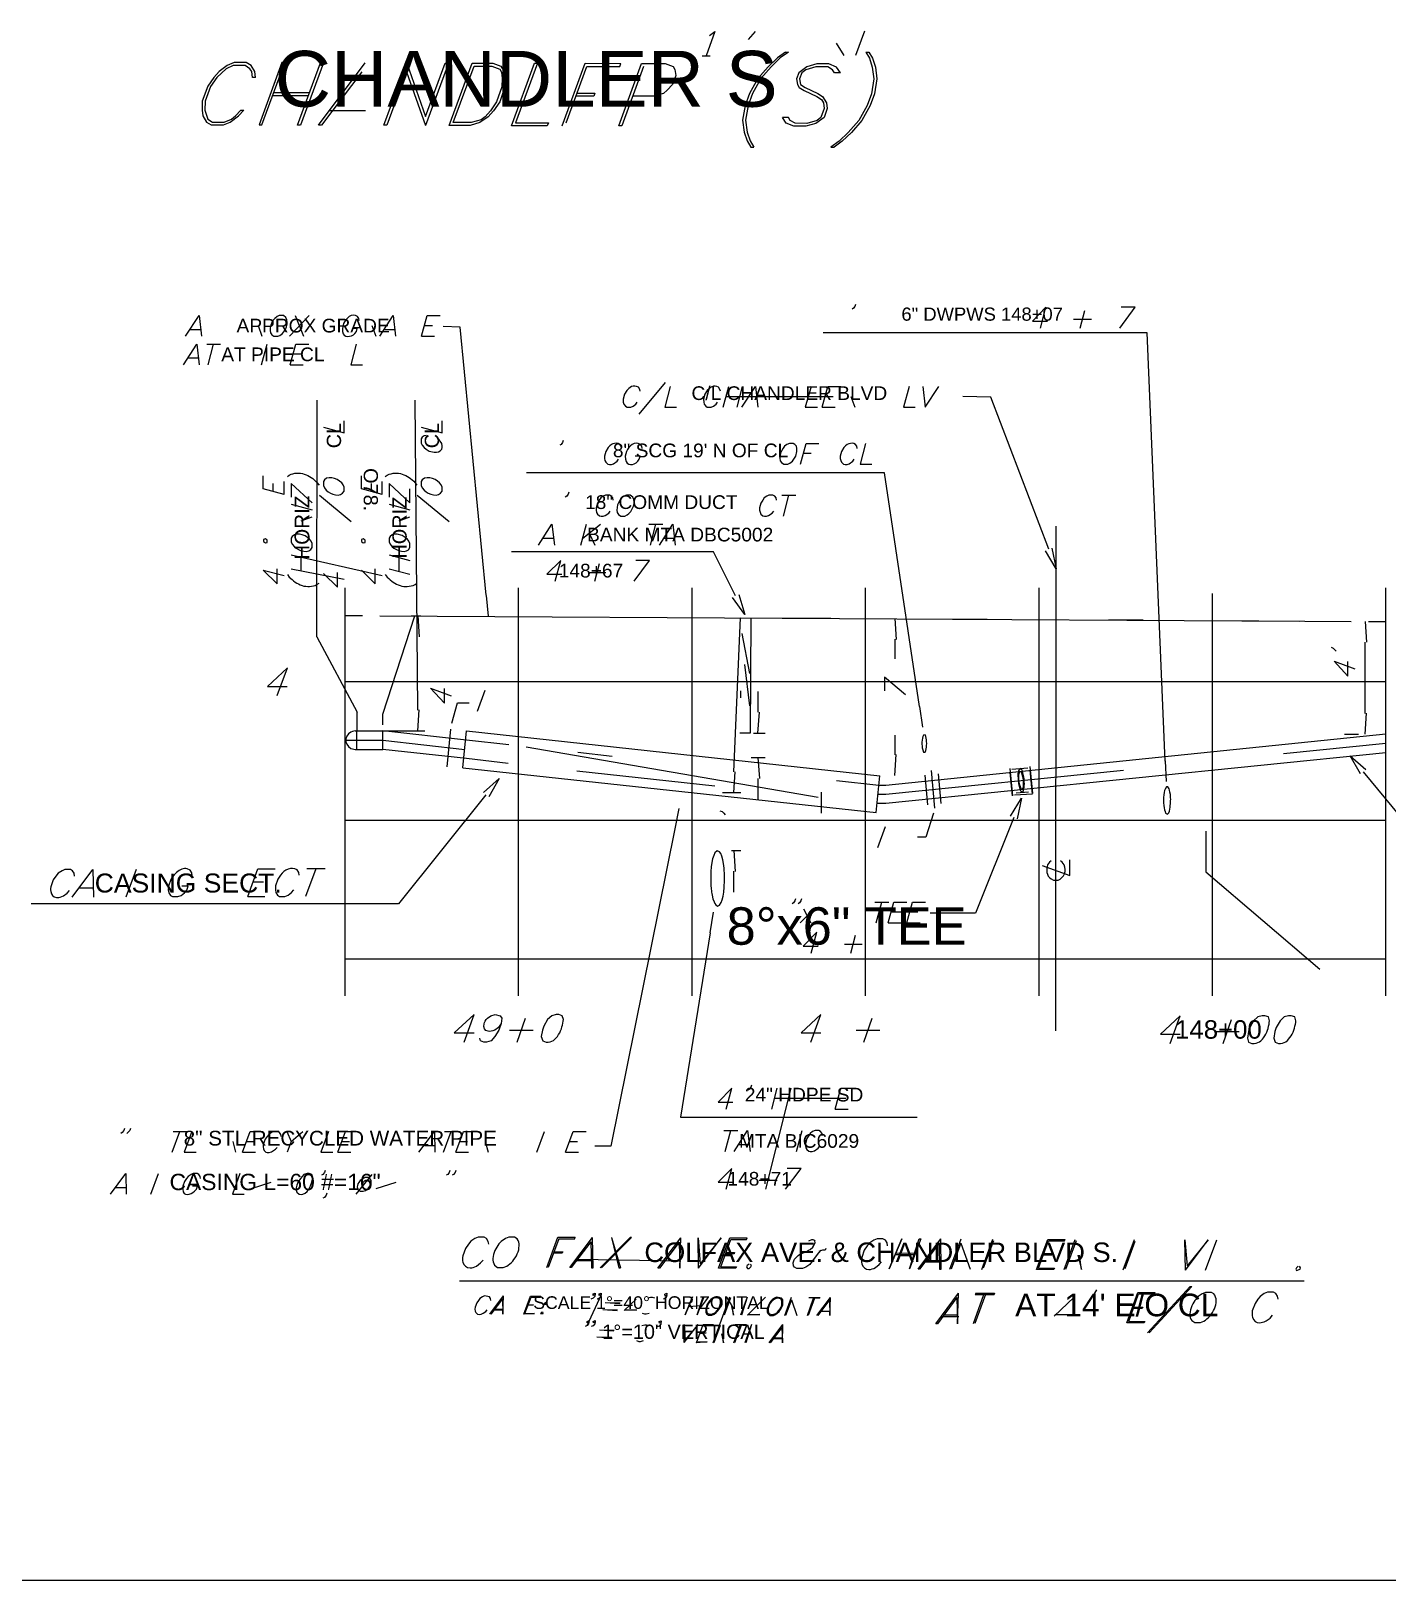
# Model space of a CAD drawing. Header units: feet. Extents: x 13 to 426, y 12 to 285.
# Drawn here: x 181.8 to 279.5, y 12.1 to 123.8 of the extents above; entities that cross this region are included whole.
import ezdxf
from ezdxf.enums import TextEntityAlignment as Align

# ---------------------------------------------------------------- set-up
doc = ezdxf.new("R2010")
doc.units = ezdxf.units.FT
doc.layers.add('ANOTACION', color=8, linetype='CONTINUOUS')
doc.layers.add('EJE_VIA', color=7, linetype='CONTINUOUS')
doc.styles.add('CAD_TEXT', font='Arial')

msp = doc.modelspace()

# ---------------------------------------------------------------- linework, layer by layer
at = {"layer": 'EJE_VIA'}
for p, q in [((233.5, 123.18), (234, 123.77)), ((239.82, 122.92), (240.37, 122.03)), ((241.25, 122.05), (241.88, 123.8)), ((230.17, 122), (230.75, 122)), ((202.5, 117), (205.87, 121.5)), ((207.22, 117), (208.87, 121.48)), ((208.85, 120.85), (210.22, 116.98)), ((211.93, 116.98), (213.58, 121.48)), ((212.22, 117.2), (213.72, 121.27)), ((220.07, 116.97), (221.72, 121.47)), ((220.37, 117.18), (221.85, 121.25)), ((221.72, 121.47), (224.3, 121.45)), ((224.15, 116.95), (225.8, 121.45)), ((199.22, 119.15), (201.78, 119.15)), ((199.3, 119.37), (201.87, 119.37)), ((203.32, 118.07), (205.9, 118.07)), ((200.43, 101.78), (201.83, 103.28)), ((200.83, 103.28), (201.43, 101.78)), ((254.55, 102.37), (254.95, 103.87)), ((256.93, 103.02), (258.23, 103.02)), ((257.42, 102.37), (257.75, 103.65)), ((193.28, 102.28), (194, 102.28)), ((198.15, 102.57), (198.43, 101.78)), ((206.35, 102.57), (206.65, 101.78)), ((207.28, 102.28), (208, 102.28)), ((209.93, 101.78), (210.87, 101.78)), ((210.15, 102.57), (210.72, 102.57)), ((194.45, 101.22), (195.45, 101.22)), ((194.55, 99.72), (194.95, 101.22)), ((198.4, 99.72), (198.8, 101.22)), ((193.1, 100.22), (193.82, 100.22)), ((200.47, 99.72), (201.4, 99.72)), ((200.68, 100.52), (201.25, 100.52)), ((225.62, 96.17), (227.52, 98.45)), ((231.68, 96.67), (232.08, 98.17)), ((231.88, 97.45), (239.6, 97.45)), ((232.68, 96.67), (233.08, 98.17)), ((240.88, 97.45), (241.18, 96.67)), ((202.38, 80.1), (202.42, 97.17)), ((209.68, 74.82), (209.47, 97.17)), ((238.82, 96.67), (239.75, 96.67)), ((237.47, 93.35), (238.03, 93.35)), ((199.25, 90.58), (199.25, 91.17)), ((200.03, 90.38), (200.03, 91.3)), ((206.32, 90.58), (206.32, 91.17)), ((207.1, 90.38), (207.1, 91.3)), ((209.1, 89.77), (209.1, 90.77)), ((200.55, 89.67), (202.05, 89.27)), ((202.57, 90.32), (204.87, 88.42)), ((207.6, 89.67), (209.1, 89.27)), ((209.63, 90.32), (211.92, 88.42)), ((235.92, 90.32), (236.92, 90.32)), ((236.02, 88.82), (236.42, 90.32)), ((201.27, 88.47), (202.05, 88.77)), ((208.32, 88.47), (209.1, 88.77)), ((218.72, 87.22), (219.43, 87.22)), ((221.43, 86.72), (221.83, 88.22)), ((221.57, 87.22), (222.83, 88.22)), ((222.03, 87.58), (222.43, 86.72)), ((226.33, 88.22), (227.33, 88.22)), ((226.43, 86.72), (226.83, 88.22)), ((227.43, 87.22), (228.15, 87.22)), ((255.67, 51.68), (255.68, 88.08)), ((198.53, 84.92), (200.03, 84.52)), ((200.55, 86.02), (207.1, 84.52)), ((200.55, 85.02), (204.37, 84.27)), ((201.27, 84.83), (201.27, 85.83)), ((207.6, 86.02), (209.1, 85.62)), ((207.6, 85.02), (209.1, 84.62)), ((208.32, 84.83), (208.32, 85.83)), ((219.57, 84.12), (219.97, 85.62)), ((222.42, 84.12), (222.77, 85.4)), ((221.95, 84.75), (223.23, 84.75)), ((204.43, 54.22), (204.43, 83.63)), ((214.6, 83.09), (214.75, 81.6)), ((216.93, 54.22), (216.93, 83.63)), ((229.45, 54.22), (229.45, 83.63)), ((241.95, 54.22), (241.95, 83.63)), ((254.45, 54.22), (254.45, 83.63)), ((266.95, 54.22), (266.95, 83.22)), ((279.45, 54.22), (279.45, 83.63)), ((204.43, 81.65), (205.68, 81.65)), ((206.93, 81.63), (273.2, 81.23)), ((209.18, 81.62), (209.88, 81.62)), ((209.68, 81.62), (209.77, 80.11)), ((232.45, 70.37), (232.92, 81.48)), ((232.92, 81.48), (239.45, 81.45)), ((244.06, 81.43), (244.15, 79.92)), ((248.2, 81.38), (250.7, 81.38)), ((259.45, 81.32), (261.95, 81.32)), ((266.95, 81.28), (276.95, 81.22)), ((277.96, 81.22), (278.05, 79.71)), ((278.2, 81.22), (279.45, 81.2)), ((278.47, 81.22), (279.47, 81.22)), ((202.38, 80.1), (205.3, 74.68)), ((233.02, 80.35), (233.57, 77.45)), ((244.07, 78.52), (244.07, 79.93)), ((277.97, 74.58), (277.97, 79.72)), ((275.72, 78.35), (277.22, 77.8)), ((199.53, 75.87), (200.27, 77.87)), ((233.22, 78.1), (233.57, 75.13)), ((204.43, 76.88), (279.45, 76.88)), ((210.58, 76.4), (212.08, 75.85)), ((213.98, 74.75), (214.53, 76.25)), ((232.95, 75.7), (232.95, 76.2)), ((234.2, 74.67), (234.2, 76.17)), ((245.83, 75.08), (246.05, 73.58)), ((205.28, 71.98), (205.3, 74.68)), ((209.68, 73.32), (209.77, 74.83)), ((234.19, 73.17), (234.29, 74.68)), ((277.96, 73.08), (278.05, 74.59)), ((204.48, 72.65), (207.15, 72.65)), ((205.15, 73.32), (210.18, 73.32)), ((207.15, 71.98), (207.15, 73.32)), ((207.15, 72.65), (213.05, 71.98)), ((211.78, 70.72), (212.05, 73.45)), ((212.92, 70.67), (213.18, 73.32)), ((213.18, 73.32), (242.97, 70.07)), ((233.87, 73.17), (234.7, 73.17)), ((243.4, 69.42), (279.45, 73.1)), ((244.07, 71.6), (244.07, 73.02)), ((276.47, 73.08), (277.47, 73.08)), ((205.15, 71.98), (207.15, 71.98)), ((217.47, 72.18), (238.53, 68.55)), ((221.2, 71.78), (223.68, 71.5)), ((243.4, 68.1), (279.45, 71.77)), ((244.06, 70.1), (244.15, 71.61)), ((272.08, 71.68), (279.45, 72.43)), ((212.92, 70.67), (242.7, 67.43)), ((221.13, 70.45), (231.08, 69.37)), ((233.7, 71.4), (234.7, 71.4)), ((234.19, 71.4), (234.29, 69.89)), ((243.4, 68.77), (260.53, 70.5)), ((246.67, 70.47), (246.92, 67.75)), ((252.35, 70.62), (252.53, 68.65)), ((252.48, 70.57), (253.65, 70.67)), ((253.78, 70.75), (253.97, 68.8)), ((263.55, 71.16), (263.62, 69.67)), ((232.44, 68.87), (232.54, 70.38)), ((234.2, 68.4), (234.2, 69.9)), ((239.85, 69.75), (242.9, 69.42)), ((242.7, 67.43), (242.97, 70.07)), ((242.9, 69.42), (243.4, 69.42)), ((246.22, 70.13), (246.4, 68)), ((247.17, 70.22), (247.37, 68.08)), ((231.63, 68.87), (232.95, 68.87)), ((238.77, 67.4), (238.77, 68.9)), ((242.83, 68.75), (243.38, 68.77)), ((252.67, 68.72), (253.97, 68.78)), ((252.8, 68.85), (253.68, 68.93)), ((228.21, 66.26), (228.5, 67.73)), ((242.77, 68.1), (243.4, 68.1)), ((204.43, 66.88), (279.45, 66.88)), ((242.83, 64.92), (243.38, 66.42)), ((232.28, 64.7), (232.95, 64.7)), ((232.44, 64.7), (232.54, 63.19)), ((188.65, 61.35), (189.38, 63.35)), ((201.6, 61.4), (202.33, 63.4)), ((201.67, 63.4), (203, 63.4)), ((232.45, 61.7), (232.45, 63.2)), ((185.28, 62), (186.23, 62)), ((197.8, 62.43), (198.55, 62.43)), ((197.42, 61.38), (198.65, 61.38)), ((237.22, 59.48), (238.27, 60.48)), ((237.48, 60.48), (238, 59.48)), ((242.62, 60.98), (243.62, 60.98)), ((242.72, 59.48), (243.12, 60.98)), ((230.75, 58.77), (230.98, 60.25)), ((243.58, 59.48), (245.87, 59.48)), ((243.78, 60.27), (245.72, 60.27)), ((238.03, 57.3), (238.43, 58.8)), ((240.88, 57.3), (241.23, 58.58)), ((240.42, 57.95), (241.7, 57.95)), ((204.43, 56.88), (279.45, 56.88)), ((213, 50.88), (213.73, 52.88)), ((216.82, 50.88), (217.43, 52.6)), ((238, 50.88), (238.73, 52.88)), ((241.82, 50.88), (242.43, 52.6)), ((263.9, 50.78), (264.63, 52.78)), ((216.27, 51.73), (217.98, 51.73)), ((241.27, 51.73), (242.98, 51.73)), ((267.17, 51.65), (268.88, 51.65)), ((267.72, 50.78), (268.33, 52.5)), ((231.9, 46.05), (232.3, 47.55)), ((234.75, 40.27), (236.58, 47.55)), ((235.18, 46.05), (235.58, 47.55)), ((235.4, 46.83), (240.53, 46.83)), ((239.75, 46.05), (240.68, 46.05)), ((191.97, 42.93), (192.52, 44.43)), ((192.02, 44.43), (193.02, 44.43)), ((196.33, 43.72), (196.53, 42.93)), ((197.33, 43.72), (197.9, 43.72)), ((200.53, 43.72), (201.37, 44.43)), ((204.18, 43.72), (204.75, 43.72)), ((211.53, 42.93), (212.08, 44.43)), ((211.58, 44.43), (212.58, 44.43)), ((212.68, 43.72), (213.25, 43.72)), ((214.53, 43.72), (214.75, 42.93)), ((218.25, 42.93), (218.8, 44.43)), ((220.62, 43.72), (221.18, 43.72)), ((231.73, 44.5), (232.73, 44.5)), ((231.83, 43), (232.23, 44.5)), ((236.97, 43), (237.37, 44.5)), ((197.03, 42.93), (197.97, 42.93)), ((203.9, 42.93), (204.83, 42.93)), ((210.15, 43.43), (210.87, 43.43)), ((212.4, 42.93), (213.32, 42.93)), ((220.32, 42.93), (221.25, 42.93)), ((232.82, 43.5), (233.53, 43.5)), ((190.43, 39.9), (190.98, 41.4)), ((231.9, 40.27), (232.3, 41.77)), ((187.9, 40.4), (188.62, 40.4)), ((197.67, 40.33), (199.1, 40.77)), ((205.22, 39.9), (206.38, 41.33)), ((206.67, 40.33), (208.1, 40.77)), ((234.28, 40.92), (235.57, 40.92)), ((218.97, 34.62), (219.77, 36.8)), ((219.83, 36.7), (219.07, 34.62)), ((219.77, 36.8), (221.02, 36.8)), ((220.63, 34.62), (222.27, 36.78)), ((225.08, 36.78), (222.92, 34.6)), ((223.62, 36.78), (224.27, 34.6)), ((226.98, 34.58), (228.62, 36.77)), ((229.9, 34.57), (231.53, 36.75)), ((231.53, 36.75), (230.02, 34.88)), ((231.35, 34.57), (232.17, 36.75)), ((231.5, 34.67), (232.23, 36.65)), ((232.17, 36.75), (233.42, 36.75)), ((245.73, 34.5), (247.37, 36.68)), ((248.02, 34.5), (248.83, 36.68)), ((248.82, 36.37), (248.12, 34.5)), ((248.82, 36.37), (249.48, 34.5)), ((250.32, 34.48), (251.12, 36.67)), ((250.45, 34.6), (251.18, 36.57)), ((254.27, 34.47), (255.08, 36.65)), ((254.42, 34.58), (255.13, 36.55)), ((255.08, 36.65), (256.33, 36.65)), ((256.25, 34.47), (257.05, 36.65)), ((257.12, 36.55), (256.35, 34.47)), ((260.52, 34.45), (261.32, 36.63)), ((260.67, 34.55), (261.38, 36.53)), ((265, 34.43), (266.63, 36.62)), ((266.63, 36.62), (265.12, 34.75)), ((266.45, 34.42), (267.27, 36.62)), ((221.03, 35.13), (222.28, 35.12)), ((221.17, 35.23), (228.63, 35.1)), ((244.13, 35.55), (245.38, 35.55)), ((244.17, 35.67), (245.42, 35.65)), ((246.13, 35.03), (247.38, 35.02)), ((246.27, 35.13), (247.32, 35.13)), ((212.67, 33.67), (273.57, 33.67)), ((214.87, 31.25), (215.85, 32.57)), ((217.3, 31.25), (217.78, 32.55)), ((217.38, 31.3), (217.83, 32.48)), ((217.78, 32.55), (218.53, 32.55)), ((217.83, 32.48), (218.52, 32.48)), ((221.88, 30.43), (222.9, 32.67)), ((230.95, 29.2), (232.17, 32.5)), ((232.2, 32.43), (231.75, 31.18)), ((233.42, 32.48), (232.93, 31.18)), ((233.42, 32.48), (233, 31.18)), ((233.43, 31.18), (234.73, 32.48)), ((236.12, 31.17), (236.6, 32.48)), ((237.75, 31.17), (238.2, 32.42)), ((238.27, 32.42), (237.8, 31.17)), ((237.85, 32.47), (238.67, 32.47)), ((237.85, 32.47), (238.63, 32.4)), ((238.43, 31.15), (239.42, 32.47)), ((247.02, 30.57), (248.65, 32.77)), ((249.73, 30.58), (250.48, 32.67)), ((250.58, 32.67), (249.83, 30.58)), ((255.55, 31.12), (256.97, 32.48)), ((258.37, 32.6), (258.62, 33.02)), ((260.77, 30.62), (261.57, 32.82)), ((260.92, 30.73), (261.63, 32.72)), ((261.57, 32.82), (262.82, 32.82)), ((265.35, 33.25), (262.28, 29.9)), ((215.78, 32.37), (214.93, 31.25)), ((215.1, 31.57), (215.85, 31.57)), ((215.2, 31.63), (215.82, 31.62)), ((223, 31.6), (224.07, 31.58)), ((223, 31.6), (224.05, 31.53)), ((223.18, 32.1), (224.25, 32.08)), ((223.18, 32.1), (224.23, 32.03)), ((224.55, 31.53), (225.4, 32.33)), ((224.57, 31.58), (225.45, 31.58)), ((229.22, 31.82), (230, 31.88)), ((236.6, 32.28), (236.18, 31.17)), ((236.6, 32.28), (237, 31.17)), ((239.35, 32.28), (238.5, 31.15)), ((238.67, 31.47), (239.42, 31.47)), ((228.88, 29.22), (229.87, 30.52)), ((229.87, 30.52), (228.95, 29.4)), ((229.75, 29.2), (230.23, 30.52)), ((230.23, 30.52), (230.98, 30.52)), ((230.28, 30.45), (230.97, 30.45)), ((231.47, 30.45), (231, 29.2)), ((232.45, 29.2), (232.9, 30.45)), ((232.97, 30.45), (232.5, 29.2)), ((232.55, 30.52), (233.37, 30.5)), ((232.55, 30.52), (233.35, 30.45)), ((233.73, 30.5), (233.25, 29.2)), ((233.73, 30.5), (233.32, 29.2)), ((235, 29.18), (235.98, 30.5)), ((235.92, 30.3), (235.07, 29.18)), ((247.42, 31.08), (248.67, 31.1)), ((247.57, 31.2), (248.6, 31.2)), ((222.58, 29.62), (223.65, 29.6)), ((222.58, 29.62), (223.62, 29.55)), ((222.77, 30.12), (223.83, 30.1)), ((222.77, 30.12), (223.8, 30.05)), ((235.25, 29.5), (236, 29.5)), ((235.33, 29.57), (235.95, 29.55)), ((12.6, 12.08), (426.22, 12.08))]:
    msp.add_line(p, q, dxfattribs=at)
for points in [[(230.7, 123.47), (231.08, 123.77), (230.45, 122)], [(236.18, 122.28), (235.6, 121.87), (234.93, 121.22), (234.18, 120.37), (233.58, 119.3), (233.27, 118.43), (233.08, 117.37), (233.2, 116.5), (233.4, 115.87), (233.67, 115.43), (233.88, 115.43)], [(236.18, 122.28), (236.4, 122.28), (235.8, 121.87), (235.15, 121.22), (234.4, 120.37), (233.8, 119.3), (233.48, 118.43), (233.3, 117.37), (233.42, 116.5), (233.62, 115.87), (233.88, 115.43)], [(241.97, 122.27), (242.23, 121.85), (242.43, 121.2), (242.55, 120.35), (242.37, 119.27), (242.05, 118.42), (241.45, 117.35), (240.7, 116.48), (240.03, 115.85), (239.45, 115.42), (239.67, 115.42)], [(241.97, 122.27), (242.18, 122.27), (242.45, 121.85), (242.65, 121.2), (242.75, 120.35), (242.58, 119.27), (242.27, 118.42), (241.67, 117.35), (240.92, 116.48), (240.25, 115.85), (239.67, 115.42)], [(197.97, 120.45), (197.92, 120.87), (197.65, 121.3), (197.3, 121.52), (196.43, 121.52), (195.93, 121.3), (195.35, 120.88), (194.97, 120.45), (194.52, 119.82), (194.13, 118.73), (194.12, 118.1), (194.17, 117.67), (194.43, 117.23), (194.78, 117.02), (195.65, 117.02), (196.15, 117.23), (196.73, 117.67), (197.12, 118.08)], [(197.97, 120.45), (197.75, 120.45), (197.7, 120.87), (197.57, 121.08), (197.22, 121.3), (196.35, 121.3), (195.85, 121.08), (195.18, 120.45), (194.73, 119.8), (194.35, 118.73), (194.32, 118.1), (194.52, 117.45), (194.87, 117.23), (195.72, 117.23), (196.23, 117.45), (196.52, 117.67), (196.9, 118.08), (197.12, 118.08)], [(198.22, 117.02), (198.43, 117.02), (200.08, 121.52), (199.87, 121.52), (198.22, 117.02)], [(202.87, 121.5), (201.22, 117), (201, 117), (202.65, 121.5), (202.87, 121.5)], [(205.63, 120.85), (202.72, 117), (202.5, 117)], [(208.85, 120.85), (207.43, 117), (207.22, 117)], [(208.87, 121.48), (210.23, 117.63), (211.65, 121.48), (211.87, 121.48), (210.22, 116.98)], [(213.58, 121.48), (215.08, 121.48), (215.65, 121.27), (215.92, 120.83), (215.97, 120.4), (215.95, 119.77), (215.57, 118.68), (215.12, 118.05), (214.73, 117.62), (214.15, 117.2), (213.43, 116.98), (211.93, 116.98)], [(213.72, 121.27), (215, 121.27), (215.57, 121.05), (215.7, 120.83), (215.75, 120.4), (215.73, 119.77), (215.35, 118.68), (214.9, 118.05), (214.52, 117.62), (214.23, 117.4), (213.52, 117.2), (212.22, 117.2)], [(216.43, 116.97), (218.08, 121.47), (218.3, 121.47), (216.72, 117.18), (219.08, 117.18), (219, 116.97), (216.43, 116.97)], [(221.85, 121.25), (224.22, 121.25), (224.3, 121.45)], [(225.93, 121.23), (224.37, 116.95), (224.15, 116.95)], [(225.8, 121.45), (227.5, 121.45), (228.07, 121.23), (228.2, 121.02), (228.27, 120.58), (228.03, 119.95), (227.65, 119.52), (227.37, 119.3), (226.65, 119.1), (225.15, 119.1)], [(240.13, 120.78), (239.85, 121.2), (239.3, 121.42), (238.43, 121.42), (237.72, 121.22), (237.13, 120.78), (236.97, 120.35), (237.03, 119.93), (237.17, 119.72), (237.52, 119.5), (238.43, 119.07), (238.78, 118.85), (238.92, 118.63), (238.97, 118.22), (238.73, 117.57), (238.45, 117.35), (237.72, 117.13), (236.87, 117.15), (236.52, 117.35), (236.38, 117.57), (235.95, 117.57)], [(240.13, 120.78), (239.7, 120.78), (239.57, 121), (239.22, 121.22), (238.35, 121.22), (237.63, 121), (237.35, 120.78), (237.18, 120.35), (237.25, 119.93), (237.6, 119.72), (238.5, 119.28), (238.85, 119.07), (239.13, 118.63), (239.18, 118.22), (238.95, 117.57), (238.37, 117.13), (237.65, 116.93), (236.78, 116.93), (236.22, 117.15), (235.95, 117.57)], [(221.15, 119.32), (222.43, 119.32), (222.35, 119.1), (221.07, 119.1)], [(241.23, 104.08), (241.18, 103.93), (241.08, 103.8), (240.98, 103.73)], [(192.93, 101.78), (193.9, 103.28), (194.07, 101.78)], [(199.68, 103.28), (199.53, 103.2), (199.35, 103.07), (199.24, 102.94), (199.15, 102.77), (199.08, 102.59), (199.03, 102.39), (199.02, 102.2), (199.05, 102.03), (199.14, 101.88), (199.28, 101.78), (199.57, 101.78), (199.73, 101.85), (199.88, 101.95), (200.01, 102.1), (200.12, 102.27), (200.2, 102.47), (200.22, 102.57), (200.24, 102.67), (200.25, 102.77), (200.23, 102.96), (200.16, 103.13), (199.98, 103.28), (199.68, 103.28)], [(205.45, 102.92), (205.42, 103.07), (205.32, 103.2), (205.17, 103.29), (205.02, 103.31), (204.87, 103.27), (204.73, 103.2), (204.6, 103.09), (204.48, 102.96), (204.39, 102.83), (204.32, 102.7), (204.23, 102.35), (204.25, 102.13), (204.29, 101.97), (204.37, 101.86), (204.48, 101.79), (204.6, 101.77), (204.74, 101.78), (204.88, 101.82), (205.02, 101.89), (205.13, 101.98), (205.25, 102.13), (205.3, 102.35), (204.95, 102.35)], [(206.93, 101.78), (207.9, 103.28), (208.07, 101.78)], [(209.93, 101.78), (210.33, 103.28), (211.27, 103.28)], [(254.95, 103.87), (253.97, 102.87), (255.05, 102.87)], [(260.27, 102.37), (261.38, 103.87), (260.38, 103.87)], [(214.6, 83.1), (212.72, 102.45), (211.5, 102.48)], [(263.55, 71.15), (262.25, 102.03), (238.9, 102.03)], [(192.77, 99.72), (193.73, 101.22), (193.9, 99.72)], [(200.47, 99.72), (200.88, 101.22), (201.8, 101.22)], [(205.23, 101.22), (204.83, 99.72), (205.68, 99.72)], [(225.7, 97.82), (225.67, 97.95), (225.57, 98.1), (225.44, 98.16), (225.31, 98.19), (225.2, 98.18), (225.08, 98.15), (224.97, 98.09), (224.87, 98.01), (224.74, 97.87), (224.57, 97.6), (224.48, 97.25), (224.48, 97.03), (224.52, 96.88), (224.63, 96.75), (224.75, 96.67), (225.03, 96.67), (225.2, 96.75), (225.38, 96.88), (225.48, 97.03)], [(227.87, 98.17), (227.47, 96.67), (228.32, 96.67)], [(231.48, 97.82), (231.45, 97.95), (231.35, 98.1), (231.22, 98.16), (231.1, 98.19), (230.98, 98.18), (230.87, 98.14), (230.76, 98.08), (230.66, 98), (230.52, 97.87), (230.35, 97.6), (230.27, 97.25), (230.28, 97.03), (230.3, 96.88), (230.42, 96.75), (230.53, 96.67), (230.82, 96.67), (230.98, 96.75), (231.17, 96.88), (231.28, 97.03)], [(233.03, 96.67), (234.02, 98.17), (234.18, 96.67)], [(238.02, 98.17), (237.6, 96.67), (238.47, 96.67)], [(238.82, 96.67), (239.22, 98.17), (240.15, 98.17)], [(245.08, 98.17), (244.68, 96.67), (245.53, 96.67)], [(246.08, 98.17), (246.25, 96.67), (247.22, 98.17)], [(255.15, 86.42), (250.98, 97.4), (248.95, 97.45)], [(202.87, 95.23), (204.37, 94.83), (204.37, 95.68)], [(209.92, 95.23), (211.42, 94.83), (211.42, 95.68)], [(210.27, 94.63), (210.13, 94.6), (209.98, 94.5), (209.92, 94.38), (209.92, 94.08), (209.98, 93.93), (210.13, 93.75), (210.27, 93.63), (210.48, 93.5), (210.85, 93.42), (211.02, 93.42), (211.16, 93.45), (211.28, 93.51), (211.4, 93.64), (211.43, 93.75), (211.43, 93.89), (211.39, 94.05), (211.2, 94.32), (211.07, 94.43)], [(220.15, 94.27), (220.1, 94.13), (220, 93.98), (219.9, 93.92)], [(224.35, 93.7), (224.32, 93.85), (224.22, 93.98), (224.1, 94.04), (223.98, 94.07), (223.85, 94.06), (223.73, 94.03), (223.62, 93.97), (223.51, 93.89), (223.38, 93.75), (223.22, 93.48), (223.12, 93.13), (223.12, 92.97), (223.15, 92.82), (223.22, 92.7), (223.36, 92.57), (223.48, 92.53), (223.62, 92.53), (223.77, 92.59), (224.03, 92.77), (224.13, 92.92)], [(225.85, 93.7), (225.82, 93.85), (225.72, 93.98), (225.56, 94.05), (225.4, 94.07), (225.26, 94.04), (225.12, 93.97), (225, 93.87), (224.89, 93.75), (224.79, 93.62), (224.72, 93.48), (224.62, 93.13), (224.63, 92.92), (224.68, 92.75), (224.77, 92.63), (224.88, 92.56), (225, 92.53), (225.14, 92.54), (225.27, 92.59), (225.41, 92.66), (225.53, 92.77), (225.63, 92.92), (225.7, 93.13), (225.33, 93.13)], [(236.45, 94.05), (236.28, 93.98), (236.1, 93.85), (236, 93.71), (235.9, 93.54), (235.82, 93.36), (235.78, 93.17), (235.76, 92.99), (235.8, 92.81), (235.89, 92.67), (236.05, 92.55), (236.33, 92.55), (236.48, 92.63), (236.67, 92.77), (236.78, 92.92), (236.92, 93.13), (237, 93.48), (237, 93.7), (236.97, 93.85), (236.85, 93.98), (236.73, 94.05), (236.45, 94.05)], [(237.25, 92.55), (237.67, 94.05), (238.58, 94.05)], [(241.35, 93.7), (241.32, 93.85), (241.22, 93.98), (241.1, 94.04), (240.98, 94.07), (240.85, 94.06), (240.73, 94.03), (240.62, 93.97), (240.51, 93.89), (240.38, 93.75), (240.22, 93.48), (240.12, 93.13), (240.12, 92.97), (240.15, 92.82), (240.22, 92.7), (240.36, 92.57), (240.48, 92.53), (240.62, 92.53), (240.77, 92.59), (241.03, 92.77), (241.13, 92.92)], [(241.95, 94.05), (241.55, 92.55), (242.4, 92.55)], [(200.03, 90.38), (198.53, 90.78), (198.53, 91.72)], [(200.27, 91.67), (200.4, 91.77), (200.54, 91.83), (200.67, 91.87), (200.81, 91.9), (200.95, 91.92), (201.08, 91.92), (201.22, 91.9), (201.35, 91.88), (201.48, 91.84), (201.61, 91.8), (201.74, 91.74), (201.86, 91.67), (201.98, 91.6), (202.09, 91.52), (202.2, 91.43), (202.3, 91.33), (202.4, 91.23), (202.55, 91.05)], [(207.1, 90.38), (205.6, 90.78), (205.6, 91.72)], [(207.32, 91.67), (207.47, 91.77), (207.6, 91.83), (207.74, 91.87), (207.88, 91.9), (208.01, 91.92), (208.15, 91.92), (208.28, 91.9), (208.41, 91.88), (208.54, 91.84), (208.67, 91.79), (208.8, 91.74), (208.92, 91.67), (209.04, 91.6), (209.15, 91.52), (209.26, 91.43), (209.37, 91.33), (209.6, 91.05)], [(245.83, 75.07), (243.32, 91.93), (217.5, 91.93)], [(202.05, 89.77), (200.55, 91.17), (200.55, 90.17)], [(202.87, 91.02), (202.93, 90.85), (203.07, 90.68), (203.2, 90.57), (203.37, 90.47), (203.55, 90.39), (203.74, 90.34), (203.92, 90.33), (204.1, 90.37), (204.25, 90.46), (204.37, 90.62), (204.37, 90.9), (204.28, 91.07), (204.18, 91.21), (204.03, 91.34), (203.86, 91.45), (203.66, 91.53), (203.56, 91.56), (203.46, 91.58), (203.27, 91.58), (203.09, 91.54), (202.93, 91.43), (202.87, 91.3), (202.87, 91.02)], [(209.1, 89.77), (207.6, 91.17), (207.6, 90.17)], [(209.92, 91.02), (209.98, 90.85), (210.13, 90.68), (210.26, 90.57), (210.42, 90.47), (210.61, 90.39), (210.8, 90.34), (210.98, 90.33), (211.16, 90.37), (211.3, 90.46), (211.42, 90.62), (211.42, 90.9), (211.35, 91.07), (211.23, 91.21), (211.08, 91.34), (210.91, 91.45), (210.72, 91.53), (210.53, 91.58), (210.33, 91.58), (210.15, 91.54), (209.98, 91.43), (209.92, 91.3), (209.92, 91.02)], [(220.55, 90.53), (220.5, 90.4), (220.4, 90.25), (220.3, 90.18)], [(223.75, 89.97), (223.72, 90.12), (223.6, 90.25), (223.48, 90.32), (223.2, 90.32), (223.03, 90.25), (222.85, 90.12), (222.75, 89.97), (222.62, 89.75), (222.52, 89.4), (222.52, 89.23), (222.55, 89.08), (222.62, 88.96), (222.76, 88.83), (222.88, 88.8), (223.02, 88.8), (223.17, 88.85), (223.43, 89.03), (223.53, 89.18)], [(224.7, 90.32), (224.53, 90.25), (224.35, 90.12), (224.25, 89.98), (224.15, 89.81), (224.07, 89.63), (224.03, 89.44), (224.01, 89.25), (224.05, 89.08), (224.14, 88.93), (224.3, 88.82), (224.58, 88.82), (224.75, 88.9), (224.89, 89), (225.02, 89.15), (225.13, 89.33), (225.21, 89.53), (225.24, 89.63), (225.26, 89.73), (225.27, 89.83), (225.25, 90.02), (225.16, 90.18), (224.98, 90.32), (224.7, 90.32)], [(235.53, 89.97), (235.5, 90.12), (235.4, 90.25), (235.27, 90.32), (234.98, 90.32), (234.82, 90.25), (234.63, 90.12), (234.53, 89.97), (234.4, 89.75), (234.3, 89.4), (234.3, 89.23), (234.34, 89.09), (234.4, 88.96), (234.54, 88.84), (234.67, 88.8), (234.8, 88.8), (234.95, 88.85), (235.22, 89.03), (235.32, 89.18)], [(198.68, 87.17), (198.55, 87.13), (198.55, 86.98), (198.68, 86.88), (198.8, 86.92), (198.8, 87.07), (198.68, 87.17)], [(200.55, 86.95), (200.62, 86.78), (200.77, 86.6), (200.89, 86.49), (201.06, 86.4), (201.25, 86.32), (201.44, 86.28), (201.64, 86.27), (201.81, 86.3), (201.95, 86.4), (202.05, 86.55), (202.05, 86.83), (201.98, 87), (201.87, 87.14), (201.72, 87.27), (201.54, 87.38), (201.34, 87.46), (201.24, 87.49), (201.14, 87.51), (200.95, 87.51), (200.77, 87.46), (200.62, 87.35), (200.55, 87.23), (200.55, 86.95)], [(205.73, 87.17), (205.62, 87.13), (205.62, 86.98), (205.73, 86.88), (205.87, 86.92), (205.87, 87.07), (205.73, 87.17)], [(207.6, 86.95), (207.68, 86.78), (207.82, 86.6), (207.95, 86.5), (208.12, 86.4), (208.3, 86.33), (208.49, 86.28), (208.68, 86.26), (208.85, 86.3), (208.99, 86.39), (209.1, 86.55), (209.1, 86.83), (209.03, 87), (208.9, 87.17), (208.75, 87.28), (208.53, 87.42), (208.18, 87.5), (207.97, 87.5), (207.82, 87.47), (207.68, 87.35), (207.6, 87.23), (207.6, 86.95)], [(218.37, 86.72), (219.33, 88.22), (219.52, 86.72)], [(227.08, 86.72), (228.05, 88.22), (228.23, 86.72)], [(232.57, 83.07), (230.98, 86.23), (216.42, 86.23)], [(255.38, 86.5), (255.68, 85), (254.92, 86.32)], [(198.53, 84.92), (199.53, 83.93), (199.53, 85.02)], [(205.6, 84.92), (206.6, 83.93), (206.6, 85.02)], [(219.97, 85.62), (218.98, 84.62), (220.05, 84.62)], [(225.27, 84.12), (226.38, 85.62), (225.38, 85.62)], [(200.27, 84.6), (200.4, 84.42), (200.6, 84.23), (200.71, 84.14), (200.82, 84.06), (200.94, 83.98), (201.07, 83.92), (201.19, 83.86), (201.32, 83.81), (201.46, 83.77), (201.59, 83.75), (201.73, 83.73), (201.86, 83.73), (202, 83.75), (202.14, 83.78), (202.27, 83.82), (202.4, 83.88), (202.55, 83.98)], [(202.87, 84.67), (203.87, 83.68), (203.87, 84.75)], [(207.32, 84.6), (207.47, 84.42), (207.57, 84.32), (207.68, 84.22), (207.79, 84.13), (207.9, 84.05), (208.02, 83.97), (208.14, 83.91), (208.26, 83.85), (208.39, 83.8), (208.52, 83.77), (208.65, 83.74), (208.78, 83.73), (208.91, 83.73), (209.05, 83.75), (209.19, 83.78), (209.33, 83.82), (209.47, 83.88), (209.6, 83.98)], [(232.8, 83.17), (233.25, 81.72), (232.35, 82.95)], [(207.15, 73.77), (207.15, 74.53), (209.45, 81.63)], [(233.67, 81.48), (233.62, 73.15), (232.87, 73.15)], [(275.5, 79.35), (275.65, 79.3), (275.87, 79.08)], [(275.72, 78.35), (276.72, 77.27), (276.72, 78.33)], [(200.27, 77.87), (198.83, 76.53), (200.25, 76.53)], [(244.82, 75.93), (243.32, 77.2), (243.32, 76.2)], [(210.58, 76.4), (211.58, 75.32), (211.58, 76.38)], [(212.13, 73.88), (212.53, 75.35), (213.37, 75.35)], [(205.15, 73.32), (204.95, 73.28), (204.84, 73.23), (204.67, 73.1), (204.55, 72.93), (204.49, 72.74), (204.49, 72.54), (204.55, 72.36), (204.66, 72.19), (204.84, 72.06), (204.95, 72.02), (205.15, 71.98)], [(216.23, 72.32), (213.18, 72.65), (207.15, 73.32)], [(246.07, 71.95), (246.12, 71.8), (246.23, 71.8), (246.28, 71.91), (246.32, 72.03), (246.33, 72.16), (246.33, 72.28), (246.35, 72.42), (246.33, 72.55), (246.33, 72.67), (246.32, 72.8), (246.28, 72.92), (246.23, 73.03), (246.12, 73.02), (246.07, 72.92), (246.04, 72.79), (246.02, 72.65), (246.01, 72.51), (246.01, 72.36), (246.02, 72.23), (246.03, 72.1), (246.07, 71.95)], [(216.17, 70.98), (213.18, 71.32), (207.15, 71.98)], [(277.62, 70.22), (276.87, 71.53), (278, 70.53)], [(252.95, 70.35), (252.93, 70.22), (252.93, 70.09), (252.94, 69.92), (252.95, 69.72), (252.96, 69.62), (252.97, 69.51), (252.99, 69.41), (253.01, 69.3), (253.06, 69.12), (253.13, 68.98), (253.27, 68.9), (253.33, 69.02), (253.36, 69.14), (253.37, 69.26), (253.38, 69.39), (253.39, 69.51), (253.38, 69.63), (253.38, 69.75), (253.37, 69.87), (253.35, 70), (253.28, 70.3), (253.25, 70.41), (253.2, 70.52), (253.09, 70.62), (252.97, 70.45), (252.95, 70.35)], [(253, 70.22), (252.98, 70.12), (252.98, 69.75), (253, 69.63), (253.02, 69.5), (253.08, 69.3), (253.13, 69.15), (253.23, 69.1), (253.32, 69.25), (253.33, 69.35), (253.33, 69.45), (253.34, 69.58), (253.33, 69.69), (253.32, 69.8), (253.31, 69.91), (253.29, 70.02), (253.22, 70.27), (253.17, 70.38), (253.03, 70.37), (253, 70.22)], [(253.97, 68.8), (253.95, 68.98), (253.82, 70.48)], [(277.82, 70.38), (283.1, 63.98), (285.6, 63.98)], [(214.4, 68.88), (215.53, 69.9), (214.78, 68.57)], [(252.53, 68.65), (252.52, 68.85), (252.37, 70.35)], [(263.5, 69.02), (263.48, 68.87), (263.45, 68.7), (263.43, 68.52), (263.43, 68.13), (263.45, 67.95), (263.47, 67.78), (263.5, 67.63), (263.53, 67.5), (263.57, 67.4), (263.72, 67.32), (263.8, 67.42), (263.85, 67.53), (263.88, 67.67), (263.9, 67.82), (263.91, 67.93), (263.92, 68.05), (263.93, 68.16), (263.93, 68.27), (263.94, 68.39), (263.93, 68.5), (263.93, 68.62), (263.92, 68.73), (263.88, 68.9), (263.85, 69.05), (263.82, 69.15), (263.73, 69.28), (263.63, 69.28), (263.55, 69.13), (263.5, 69.02)], [(214.58, 68.72), (208.28, 60.85), (181.8, 60.85)], [(252.4, 67.17), (253.18, 68.48), (252.87, 66.98)], [(231.45, 67.55), (231.6, 67.5), (231.73, 67.38), (231.82, 67.28)], [(246.83, 67.38), (246.28, 65.65), (245.68, 65.65)], [(252.63, 67.08), (249.88, 60.17), (246.6, 60.17)], [(228.2, 66.27), (223.58, 43.37), (222.43, 43.37)], [(266.47, 66.08), (266.47, 63.15), (274.68, 56.13)], [(230.92, 64.1), (230.87, 63.83), (230.82, 63.52), (230.8, 63.18), (230.79, 63.08), (230.79, 62.97), (230.78, 62.87), (230.78, 62.76), (230.78, 62.65), (230.78, 62.55), (230.78, 62.44), (230.79, 62.33), (230.79, 62.22), (230.8, 62.12), (230.81, 62.01), (230.82, 61.9), (230.83, 61.8), (230.85, 61.69), (230.86, 61.59), (230.88, 61.48), (230.93, 61.22), (231.02, 61), (231.08, 60.88), (231.14, 60.77), (231.27, 60.69), (231.41, 60.76), (231.53, 60.95), (231.6, 61.15), (231.67, 61.4), (231.72, 61.7), (231.73, 61.81), (231.74, 61.92), (231.75, 62.03), (231.76, 62.14), (231.76, 62.25), (231.77, 62.35), (231.77, 62.46), (231.78, 62.57), (231.78, 62.67), (231.78, 62.78), (231.78, 62.89), (231.77, 62.99), (231.77, 63.1), (231.76, 63.21), (231.76, 63.32), (231.75, 63.43), (231.7, 63.75), (231.65, 64.03), (231.58, 64.28), (231.5, 64.47), (231.42, 64.6), (231.25, 64.68), (231.07, 64.52), (231, 64.33), (230.92, 64.1)], [(254.67, 63.62), (256.67, 62.9), (256.67, 64.03)], [(255.32, 63.95), (255.2, 63.85), (255.07, 63.67), (255.03, 63.53), (255, 63.39), (255, 63.25), (255.01, 63.11), (255.05, 62.98), (255.11, 62.85), (255.2, 62.74), (255.32, 62.65), (255.5, 62.55), (255.82, 62.55), (255.97, 62.63), (256.1, 62.74), (256.21, 62.86), (256.28, 63.01), (256.33, 63.17), (256.34, 63.33), (256.31, 63.5), (256.25, 63.67), (256.12, 63.85), (256, 63.95)], [(184.92, 62.85), (184.9, 63.05), (184.77, 63.23), (184.62, 63.33), (184.23, 63.33), (184.02, 63.23), (183.75, 63.05), (183.58, 62.85), (183.38, 62.57), (183.22, 62.08), (183.2, 61.96), (183.2, 61.85), (183.21, 61.75), (183.26, 61.57), (183.34, 61.44), (183.46, 61.35), (183.61, 61.31), (183.79, 61.31), (183.89, 61.34), (184, 61.38), (184.12, 61.43), (184.38, 61.62), (184.55, 61.82)], [(184.75, 61.33), (186.23, 63.33), (186.28, 61.33)], [(193.4, 62.88), (193.37, 63.08), (193.25, 63.27), (193.05, 63.37), (192.95, 63.4), (192.85, 63.4), (192.75, 63.38), (192.65, 63.35), (192.46, 63.25), (192.27, 63.1), (192.11, 62.94), (191.97, 62.77), (191.87, 62.6), (191.7, 62.12), (191.68, 61.83), (191.72, 61.65), (191.83, 61.45), (191.98, 61.37), (192.37, 61.37), (192.6, 61.45), (192.85, 61.65), (193.02, 61.83), (193.12, 62.12), (192.65, 62.12)], [(197.42, 61.38), (198.13, 63.38), (199.38, 63.38)], [(201.12, 62.92), (201.08, 63.1), (200.97, 63.3), (200.81, 63.38), (200.64, 63.41), (200.48, 63.4), (200.31, 63.35), (200.15, 63.27), (200.01, 63.17), (199.88, 63.05), (199.78, 62.92), (199.58, 62.62), (199.4, 62.15), (199.4, 61.87), (199.43, 61.67), (199.55, 61.48), (199.7, 61.38), (200.08, 61.38), (200.32, 61.48), (200.57, 61.67), (200.73, 61.87)], [(236.9, 61.2), (236.85, 61.07), (236.75, 60.92), (236.65, 60.85)], [(237.32, 61.2), (237.28, 61.07), (237.18, 60.92), (237.08, 60.85)], [(243.58, 59.48), (243.98, 60.98), (244.92, 60.98)], [(244.93, 59.48), (245.33, 60.98), (246.27, 60.98)], [(230.75, 58.77), (228.6, 45.47), (245.67, 45.47)], [(238.43, 58.8), (237.45, 57.8), (238.52, 57.8)], [(213.73, 52.88), (212.3, 51.55), (213.72, 51.55)], [(215.68, 52.22), (215.48, 51.93), (215.22, 51.73), (215.08, 51.68), (214.95, 51.66), (214.83, 51.65), (214.73, 51.66), (214.57, 51.72), (214.47, 51.84), (214.42, 52), (214.44, 52.19), (214.48, 52.29), (214.53, 52.39), (214.6, 52.5), (214.68, 52.6), (214.93, 52.78), (215.25, 52.88), (215.6, 52.78), (215.72, 52.6), (215.68, 52.22), (215.5, 51.73), (215.23, 51.27), (214.95, 50.98), (214.62, 50.88), (214.43, 50.88), (214.18, 50.98), (214.15, 51.17)], [(219.63, 52.88), (219.32, 52.78), (219.02, 52.5), (218.75, 52.03), (218.65, 51.73), (218.57, 51.27), (218.67, 50.98), (218.92, 50.88), (219.06, 50.88), (219.2, 50.9), (219.32, 50.94), (219.44, 51), (219.55, 51.08), (219.74, 51.29), (219.82, 51.42), (219.9, 51.55), (219.96, 51.68), (220.02, 51.83), (220.06, 51.97), (220.1, 52.11), (220.13, 52.25), (220.15, 52.38), (220.17, 52.5), (220.08, 52.78), (219.83, 52.88), (219.63, 52.88)], [(238.73, 52.88), (237.3, 51.55), (238.72, 51.55)], [(264.63, 52.78), (263.2, 51.45), (264.62, 51.45)], [(270.53, 52.78), (270.22, 52.7), (269.92, 52.42), (269.65, 51.93), (269.55, 51.65), (269.47, 51.17), (269.55, 50.88), (269.8, 50.78), (269.95, 50.78), (270.09, 50.79), (270.22, 50.84), (270.34, 50.9), (270.45, 50.98), (270.55, 51.08), (270.64, 51.19), (270.72, 51.32), (270.8, 51.45), (270.86, 51.59), (270.92, 51.73), (270.96, 51.87), (271, 52.02), (271.03, 52.16), (271.05, 52.29), (271.07, 52.42), (270.98, 52.7), (270.73, 52.78), (270.53, 52.78)], [(272.43, 52.78), (272.12, 52.7), (271.82, 52.42), (271.55, 51.93), (271.45, 51.65), (271.37, 51.17), (271.47, 50.88), (271.72, 50.78), (271.86, 50.78), (272, 50.8), (272.13, 50.84), (272.24, 50.9), (272.35, 50.99), (272.54, 51.2), (272.63, 51.32), (272.7, 51.46), (272.76, 51.59), (272.82, 51.74), (272.87, 51.88), (272.9, 52.02), (272.93, 52.16), (272.95, 52.29), (272.97, 52.42), (272.88, 52.7), (272.63, 52.78), (272.43, 52.78)], [(232.3, 47.55), (231.32, 46.55), (232.38, 46.55)], [(233.72, 47.77), (233.67, 47.62), (233.57, 47.48), (233.47, 47.4)], [(239.75, 46.05), (240.15, 47.55), (241.08, 47.55)], [(188.52, 44.65), (188.47, 44.5), (188.35, 44.37), (188.25, 44.28)], [(188.95, 44.65), (188.9, 44.5), (188.68, 44.28)], [(193.37, 44.43), (192.83, 42.93), (193.68, 42.93)], [(197.03, 42.93), (197.58, 44.43), (198.52, 44.43)], [(199.82, 44.07), (199.8, 44.22), (199.7, 44.37), (199.58, 44.43), (199.3, 44.43), (199.13, 44.37), (198.93, 44.22), (198.82, 44.07), (198.67, 43.87), (198.53, 43.5), (198.53, 43.33), (198.54, 43.18), (198.59, 43.07), (198.7, 42.95), (198.81, 42.91), (198.95, 42.92), (199.11, 42.96), (199.4, 43.15), (199.53, 43.28)], [(200.23, 44.43), (200.53, 43.72), (200.25, 42.93)], [(203.23, 44.43), (202.68, 42.93), (203.53, 42.93)], [(203.9, 42.93), (204.45, 44.43), (205.37, 44.43)], [(209.75, 42.93), (210.87, 44.43), (210.9, 42.93)], [(212.4, 42.93), (212.95, 44.43), (213.87, 44.43)], [(220.32, 42.93), (220.87, 44.43), (221.8, 44.43)], [(232.47, 43), (233.43, 44.5), (233.62, 43)], [(238.85, 44.15), (238.82, 44.28), (238.7, 44.43), (238.58, 44.5), (238.3, 44.5), (238.13, 44.43), (237.95, 44.28), (237.85, 44.15), (237.72, 43.93), (237.62, 43.57), (237.62, 43.4), (237.65, 43.25), (237.71, 43.13), (237.85, 43.02), (237.96, 42.98), (238.1, 42.99), (238.26, 43.03), (238.53, 43.22), (238.63, 43.35)], [(187.52, 39.9), (188.63, 41.4), (188.65, 39.9)], [(194, 41.05), (193.98, 41.18), (193.88, 41.33), (193.77, 41.4), (193.48, 41.4), (193.32, 41.33), (193.12, 41.18), (193, 41.05), (192.85, 40.83), (192.72, 40.48), (192.72, 40.27), (192.75, 40.09), (192.82, 39.97), (192.92, 39.9), (193.05, 39.88), (193.18, 39.9), (193.33, 39.95), (193.46, 40.02), (193.58, 40.12), (193.72, 40.27), (193.78, 40.48), (193.43, 40.48)], [(196.83, 41.4), (196.3, 39.9), (197.15, 39.9)], [(201.7, 41.4), (201.45, 41.33), (201.21, 41.05), (201.04, 40.79), (200.94, 40.56), (200.89, 40.36), (200.89, 40.19), (200.94, 40.06), (201.12, 39.9), (201.25, 39.89), (201.39, 39.92), (201.54, 39.99), (201.68, 40.11), (201.82, 40.28), (201.94, 40.51), (202.03, 40.78), (202.1, 41.12), (202.03, 41.33), (201.83, 41.4), (201.7, 41.4)], [(202.98, 41.62), (202.93, 41.48), (202.82, 41.33), (202.72, 41.27)], [(211.98, 41.62), (211.93, 41.48), (211.82, 41.33), (211.72, 41.27)], [(212.42, 41.62), (212.37, 41.48), (212.25, 41.33), (212.15, 41.27)], [(232.3, 41.77), (231.32, 40.77), (232.38, 40.77)], [(236.18, 40.27), (237.3, 41.77), (236.3, 41.77)], [(205.88, 41.12), (205.72, 41.05), (205.52, 40.9), (205.41, 40.76), (205.35, 40.65), (205.31, 40.54), (205.29, 40.43), (205.31, 40.32), (205.4, 40.18), (205.52, 40.12), (205.73, 40.12), (205.9, 40.18), (206.1, 40.33), (206.25, 40.55), (206.3, 40.68), (206.3, 40.9), (206.22, 41.05), (206.1, 41.12), (205.88, 41.12)], [(203.1, 39.98), (203.05, 39.83), (202.93, 39.68), (202.83, 39.62)], [(214.78, 36.3), (214.75, 36.5), (214.62, 36.72), (214.45, 36.82), (214.03, 36.82), (213.78, 36.72), (213.5, 36.52), (213.32, 36.3), (213.1, 36), (212.92, 35.47), (212.9, 35.34), (212.89, 35.22), (212.9, 35.11), (212.92, 35.01), (212.99, 34.84), (213.11, 34.71), (213.26, 34.63), (213.44, 34.6), (213.55, 34.61), (213.66, 34.63), (213.78, 34.68), (213.9, 34.73), (214.18, 34.95), (214.37, 35.15)], [(216.22, 36.82), (215.98, 36.72), (215.68, 36.5), (215.52, 36.33), (215.44, 36.22), (215.36, 36.1), (215.29, 35.97), (215.22, 35.84), (215.17, 35.7), (215.12, 35.56), (215.09, 35.42), (215.07, 35.28), (215.07, 35.15), (215.1, 35.02), (215.14, 34.9), (215.2, 34.8), (215.42, 34.63), (215.83, 34.63), (216.08, 34.73), (216.19, 34.8), (216.3, 34.88), (216.41, 34.98), (216.51, 35.08), (216.6, 35.2), (216.69, 35.33), (216.77, 35.47), (216.84, 35.61), (216.89, 35.75), (216.94, 35.9), (216.96, 36.04), (216.97, 36.19), (216.97, 36.33), (216.94, 36.46), (216.89, 36.58), (216.82, 36.7), (216.63, 36.82), (216.22, 36.82)], [(219.48, 35.77), (220.12, 35.75), (220.07, 35.65), (219.45, 35.65)], [(219.83, 36.7), (220.98, 36.68), (221.02, 36.8)], [(222.15, 36.48), (220.73, 34.62), (220.63, 34.62)], [(222.15, 36.48), (222.18, 34.6), (222.3, 34.6), (222.27, 36.78)], [(225.08, 36.78), (224.97, 36.78), (222.82, 34.6)], [(223.62, 36.78), (224.17, 34.6), (224.27, 34.6)], [(228.5, 36.45), (227.08, 34.58), (226.98, 34.58)], [(228.5, 36.45), (228.55, 34.58), (228.62, 36.77)], [(229.9, 34.57), (229.87, 36.77), (230.02, 34.88)], [(232.23, 36.65), (233.37, 36.63), (233.42, 36.75)], [(238.73, 35.88), (238.55, 35.68), (238.1, 35.07), (237.93, 34.85), (237.65, 34.65), (237.4, 34.55), (236.98, 34.55), (236.82, 34.65), (236.75, 34.75), (236.72, 34.97), (236.77, 35.1), (236.83, 35.22), (236.91, 35.32), (237.09, 35.48), (237.19, 35.55), (237.29, 35.61), (237.4, 35.66), (237.51, 35.71), (237.63, 35.76), (237.74, 35.81), (237.84, 35.87), (237.95, 35.93), (238.14, 36.1), (238.22, 36.2), (238.3, 36.42), (238.27, 36.62)], [(238.33, 36.52), (238.17, 36.62), (238.05, 36.62), (237.82, 36.52)], [(239.08, 36), (239.03, 35.88), (238.83, 35.88), (238.58, 35.78)], [(243.53, 36.18), (243.5, 36.4), (243.37, 36.6), (243.2, 36.7), (242.78, 36.7), (242.53, 36.6), (242.25, 36.4), (242.07, 36.18), (241.85, 35.88), (241.67, 35.35), (241.65, 35.22), (241.64, 35.11), (241.65, 35), (241.67, 34.89), (241.74, 34.72), (241.86, 34.59), (242.01, 34.51), (242.19, 34.48), (242.3, 34.49), (242.41, 34.52), (242.53, 34.56), (242.65, 34.62), (242.93, 34.83), (243.1, 35.03)], [(243.65, 34.52), (244.55, 36.7), (243.65, 34.52)], [(245.92, 36.7), (245.1, 34.52), (245.8, 36.7), (245.92, 36.7)], [(247.25, 36.38), (245.83, 34.5), (245.73, 34.5)], [(247.25, 36.38), (247.28, 34.5), (247.4, 34.5), (247.37, 36.68)], [(255.13, 36.55), (256.28, 36.55), (256.33, 36.65)], [(265, 34.43), (264.97, 36.62), (265.12, 34.75)], [(231.5, 34.67), (232.65, 34.67), (232.6, 34.57), (231.35, 34.57)], [(231.88, 35.72), (232.5, 35.7), (232.47, 35.6), (231.85, 35.6)], [(233.55, 34.87), (233.42, 34.77), (233.37, 34.67), (233.43, 34.55), (233.55, 34.55), (233.68, 34.67), (233.72, 34.77), (233.65, 34.87)], [(254.8, 35.62), (255.42, 35.62), (255.38, 35.52), (254.75, 35.52)], [(257.25, 35.5), (257.5, 34.47), (257.37, 35.5)], [(273.13, 34.72), (273, 34.6), (272.95, 34.5), (273.02, 34.4), (273.27, 34.5), (273.3, 34.6), (273.23, 34.72)], [(254.42, 34.58), (255.57, 34.57), (255.52, 34.47), (254.27, 34.47)], [(214.92, 32.25), (214.9, 32.38), (214.83, 32.5), (214.48, 32.57), (214.33, 32.5), (214.15, 32.38), (214.05, 32.25), (213.92, 32.07), (213.8, 31.75), (213.79, 31.61), (213.81, 31.48), (213.85, 31.37), (213.96, 31.26), (214.11, 31.23), (214.24, 31.25), (214.38, 31.32), (214.57, 31.45), (214.67, 31.57)], [(215.78, 32.37), (215.8, 31.25), (215.85, 32.57)], [(222.47, 32.67), (222.32, 32.6), (222.3, 32.72), (222.45, 32.78), (222.42, 32.53), (222.3, 32.42), (222.15, 32.35)], [(222.9, 32.67), (222.75, 32.6), (222.73, 32.72), (222.88, 32.78), (222.85, 32.53), (222.75, 32.42), (222.6, 32.35)], [(226.75, 32.4), (226.58, 32.45), (226.45, 32.45), (226.25, 32.4)], [(227.65, 32.63), (227.5, 32.58), (227.48, 32.7), (227.63, 32.77), (227.6, 32.52), (227.5, 32.38), (227.35, 32.33)], [(228.93, 31.2), (229.48, 32.5), (228.93, 31.2)], [(230.28, 32.5), (229.8, 31.2), (230.23, 32.5)], [(231.1, 32.5), (230.95, 32.43), (230.78, 32.32), (230.69, 32.22), (230.59, 32.08), (230.51, 31.92), (230.45, 31.74), (230.42, 31.57), (230.43, 31.41), (230.49, 31.28), (230.62, 31.18), (230.87, 31.18), (231.02, 31.25), (231.18, 31.37), (231.3, 31.5), (231.43, 31.68), (231.53, 32), (231.55, 32.18), (231.53, 32.32), (231.45, 32.43), (231.1, 32.5)], [(231.13, 32.43), (230.93, 32.38), (230.73, 32.18), (230.6, 32), (230.48, 31.68), (230.48, 31.5), (230.53, 31.32), (230.7, 31.25), (230.83, 31.25), (231.03, 31.32), (231.15, 31.41), (231.25, 31.53), (231.35, 31.65), (231.42, 31.78), (231.47, 31.92), (231.49, 32.07), (231.48, 32.22), (231.43, 32.37), (231.27, 32.43), (231.13, 32.43)], [(235.53, 32.48), (235.38, 32.42), (235.22, 32.3), (235.12, 32.19), (235.03, 32.05), (234.95, 31.89), (234.88, 31.73), (234.85, 31.56), (234.86, 31.4), (234.92, 31.27), (235.05, 31.17), (235.3, 31.17), (235.45, 31.23), (235.58, 31.32), (235.71, 31.44), (235.82, 31.6), (235.91, 31.76), (235.97, 31.94), (235.99, 32.11), (235.97, 32.28), (235.88, 32.42), (235.53, 32.48)], [(235.58, 32.42), (235.37, 32.35), (235.17, 32.17), (235.03, 31.98), (234.93, 31.67), (234.92, 31.48), (234.98, 31.3), (235.13, 31.23), (235.27, 31.23), (235.48, 31.3), (235.59, 31.4), (235.7, 31.52), (235.78, 31.64), (235.85, 31.77), (235.9, 31.91), (235.92, 32.05), (235.91, 32.2), (235.87, 32.35), (235.7, 32.42), (235.58, 32.42)], [(239.35, 32.28), (239.37, 31.15), (239.42, 32.47)], [(248.53, 32.45), (247.13, 30.57), (247.02, 30.57)], [(248.53, 32.45), (248.58, 30.57), (248.65, 32.77)], [(249.9, 32.77), (249.85, 32.67), (251.22, 32.67)], [(249.9, 32.77), (251.25, 32.77), (251.22, 32.67)], [(261.63, 32.72), (262.77, 32.72), (262.82, 32.82)], [(265.35, 33.25), (265.47, 33.25), (262.38, 29.9)], [(266.45, 32.83), (266.22, 32.73), (265.93, 32.52), (265.77, 32.35), (265.69, 32.25), (265.61, 32.13), (265.54, 32), (265.47, 31.86), (265.42, 31.72), (265.37, 31.57), (265.34, 31.42), (265.33, 31.28), (265.33, 31.15), (265.35, 31.02), (265.39, 30.9), (265.46, 30.8), (265.67, 30.65), (266.08, 30.65), (266.33, 30.75), (266.44, 30.82), (266.55, 30.91), (266.66, 31.01), (266.76, 31.12), (266.86, 31.24), (266.95, 31.37), (267.02, 31.51), (267.09, 31.65), (267.14, 31.79), (267.19, 31.94), (267.21, 32.08), (267.22, 32.22), (267.21, 32.36), (267.18, 32.49), (267.13, 32.62), (267.05, 32.73), (266.87, 32.83), (266.45, 32.83)], [(271.68, 32.33), (271.65, 32.55), (271.52, 32.75), (271.35, 32.85), (270.93, 32.85), (270.68, 32.75), (270.4, 32.53), (270.23, 32.33), (270.02, 32.02), (269.82, 31.5), (269.81, 31.37), (269.81, 31.25), (269.82, 31.13), (269.84, 31.03), (269.91, 30.86), (270.02, 30.73), (270.17, 30.66), (270.35, 30.64), (270.46, 30.65), (270.57, 30.67), (270.69, 30.71), (270.82, 30.77), (271.1, 30.98), (271.27, 31.18)], [(217.38, 31.3), (218.08, 31.3), (217.3, 31.25)], [(217.62, 31.93), (218, 31.93), (217.6, 31.87)], [(218.62, 31.43), (218.52, 31.3), (218.7, 31.3), (218.68, 31.43)], [(218.88, 32.12), (218.77, 31.98), (218.95, 31.98), (218.93, 32.12)], [(225.85, 31.33), (226.02, 31.27), (226.13, 31.27), (226.35, 31.33)], [(232.28, 31.8), (232.43, 31.18), (232.35, 31.8)], [(261.28, 31.77), (261.92, 31.77), (261.88, 31.67), (261.25, 31.67)], [(222.03, 30.68), (221.88, 30.62), (221.87, 30.73), (222.02, 30.8), (221.98, 30.55), (221.88, 30.43), (221.73, 30.37)], [(222.47, 30.67), (222.33, 30.62), (222.32, 30.73), (222.45, 30.8), (222.43, 30.55), (222.32, 30.42), (222.17, 30.37)], [(226.32, 30.42), (226.15, 30.47), (226.03, 30.47), (225.82, 30.42)], [(227.22, 30.65), (227.08, 30.6), (227.07, 30.72), (227.2, 30.78), (227.18, 30.53), (227.07, 30.4), (226.92, 30.35)], [(228.88, 29.22), (228.87, 30.52), (228.95, 29.4)], [(233.52, 31.23), (234.33, 31.23), (233.43, 31.18)], [(235.92, 30.3), (235.95, 29.18), (235.98, 30.5)], [(255.58, 31.23), (257.03, 31.23), (257, 31.13)], [(260.92, 30.73), (262.07, 30.73), (262.02, 30.63), (260.77, 30.62)], [(225.43, 29.35), (225.6, 29.28), (225.72, 29.28), (225.93, 29.35)], [(229.85, 29.27), (230.53, 29.27), (229.75, 29.2)], [(230.07, 29.9), (230.45, 29.9), (230.05, 29.83)], [(231.55, 29.83), (231.7, 29.2), (231.62, 29.82)]]:
    msp.add_lwpolyline(points, dxfattribs=at)

# ---------------------------------------------------------------- texts
at = {"layer": 'ANOTACION', "style": 'CAD_TEXT'}
for s, height, p in [('CHANDLER S', 4.028, (217.48, 120.35)), ('APPROX GRADE', 0.9879, (202.12, 102.55)), ('6" DWPWS 148+07', 0.9499, (250.35, 103.38)), ('AT PIPE CL', 0.988, (199.22, 100.48)), ('C/L CHANDLER BLVD', 0.9879, (236.45, 97.68)), ('8" SCG 19\' N OF CL', 0.9879, (230.05, 93.55)), ('18" COMM DUCT', 0.9879, (227.22, 89.82)), ('BANK MTA DBC5002', 0.9879, (228.58, 87.48)), ('148+67', 0.988, (222.15, 84.88)), ('CASING SECT.', 1.3679, (193.12, 62.35)), ('8°x6" TEE', 2.698, (240.58, 59.25)), ('148+00', 1.33, (267.38, 51.79)), ('24" HDPE SD', 0.9879, (237.51, 47.09)), ('8" STL RECYCLED WATER PIPE', 1.0639, (204.08, 43.95)), ('MTA BIC6029', 0.9879, (237.15, 43.75)), ('CASING L=60 #=16"', 1.1779, (199.38, 40.79)), ('148+71', 0.988, (234.31, 41.02)), ('COLFAX AVE. & CHANDLER BLVD S.', 1.4059, (243.08, 35.72)), ('SCALE 1°=40° HORIZONTAL', 0.9119, (226.48, 32.09)), ("AT 14' E/O CL", 1.6339, (260.05, 31.92)), ('1°=10" VERTICAL', 1.0259, (228.82, 29.99))]:
    msp.add_text(s, height=height, dxfattribs=at).set_placement(p, align=Align.MIDDLE_CENTER)
for s, height, rotation, p in [('CL', 1.026, 90, (203.62, 94.62)), ('CL', 1.026, 90, (210.68, 94.62)), ('O78.', 1.026, 270, (206.28, 90.72)), ('HORIZ', 1.064, 90, (201.32, 87.98)), ('HORIZ', 1.026, 90, (208.35, 87.98))]:
    msp.add_text(s, height=height, rotation=rotation, dxfattribs=at).set_placement(p, align=Align.MIDDLE_CENTER)

doc.saveas('drawing.dxf')
